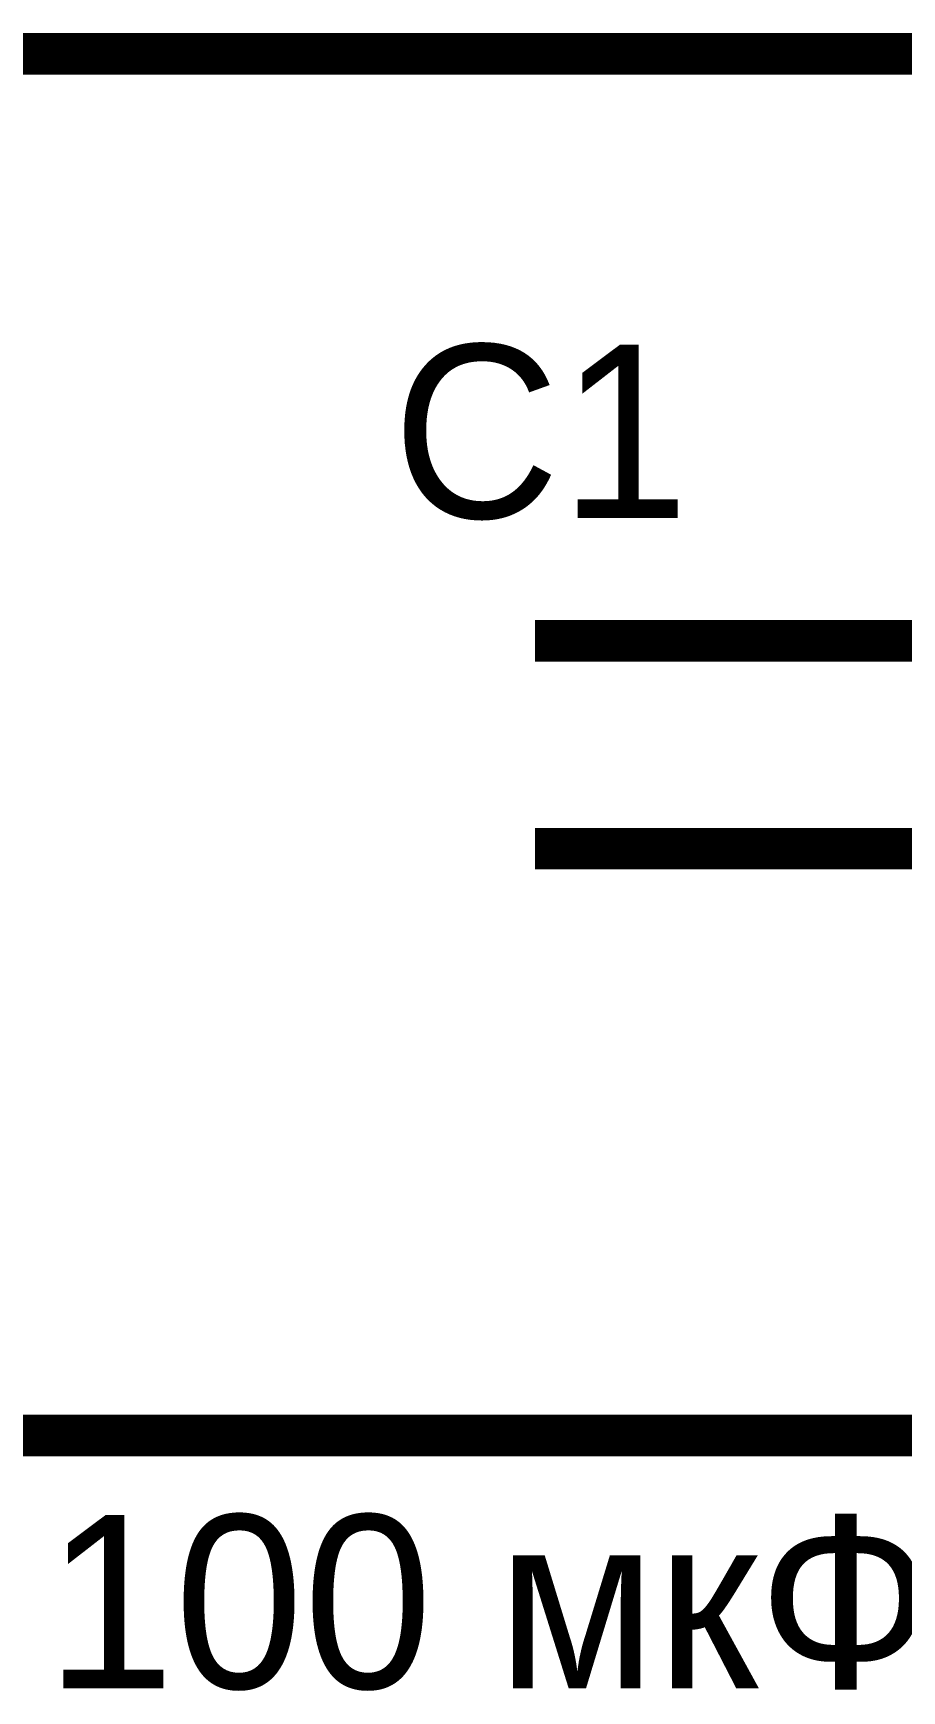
# Model space of a CAD drawing. Header units: inches. Extents: x 0 to 841, y 0 to 594.
# Drawn here: x 202.37 to 208.66, y 563.15 to 575.14 of the extents above; entities that cross this region are included whole.
import ezdxf

# ---------------------------------------------------------------- set-up
doc = ezdxf.new("R2010")
doc.units = ezdxf.units.IN
doc.layers.add('Sheet', color=255, linetype='Continuous')

msp = doc.modelspace()

# ---------------------------------------------------------------- linework, layer by layer
at = {"layer": 'Sheet'}
for points in [[(237.505, 574.99, 0.3, 0.3, 0), (235.009, 574.99, 0.3, 0.3, 0), (222.505, 574.99, 0.3, 0.3, 0), (210.002, 574.99, 0.3, 0.3, 0), (197.511, 574.99, 0.3, 0.3, 0)], [(214, 570.744, 0.3, 0.3, 0), (206.004, 570.744, 0.3, 0.3, 0)], [(235.009, 564.995, 0.3, 0.3, 0), (222.505, 564.995, 0.3, 0.3, 0), (210.002, 564.995, 0.3, 0.3, 0), (197.511, 564.995, 0.3, 0.3, 0), (197.511, 569.986, 0.3, 0.3, 0)], [(206.004, 569.241, 0.3, 0.3, 0), (214, 569.241, 0.3, 0.3, 0)]]:
    msp.add_lwpolyline(points, format="xyseb", dxfattribs=at)

# ---------------------------------------------------------------- texts
for s, height, p in [('C1', 1.2543, (204.972, 571.632)), ('100 мкФ x 35 В', 1.25427, (202.463, 563.166))]:
    msp.add_text(s, height=height, dxfattribs=at).set_placement(p)

doc.saveas('drawing.dxf')
